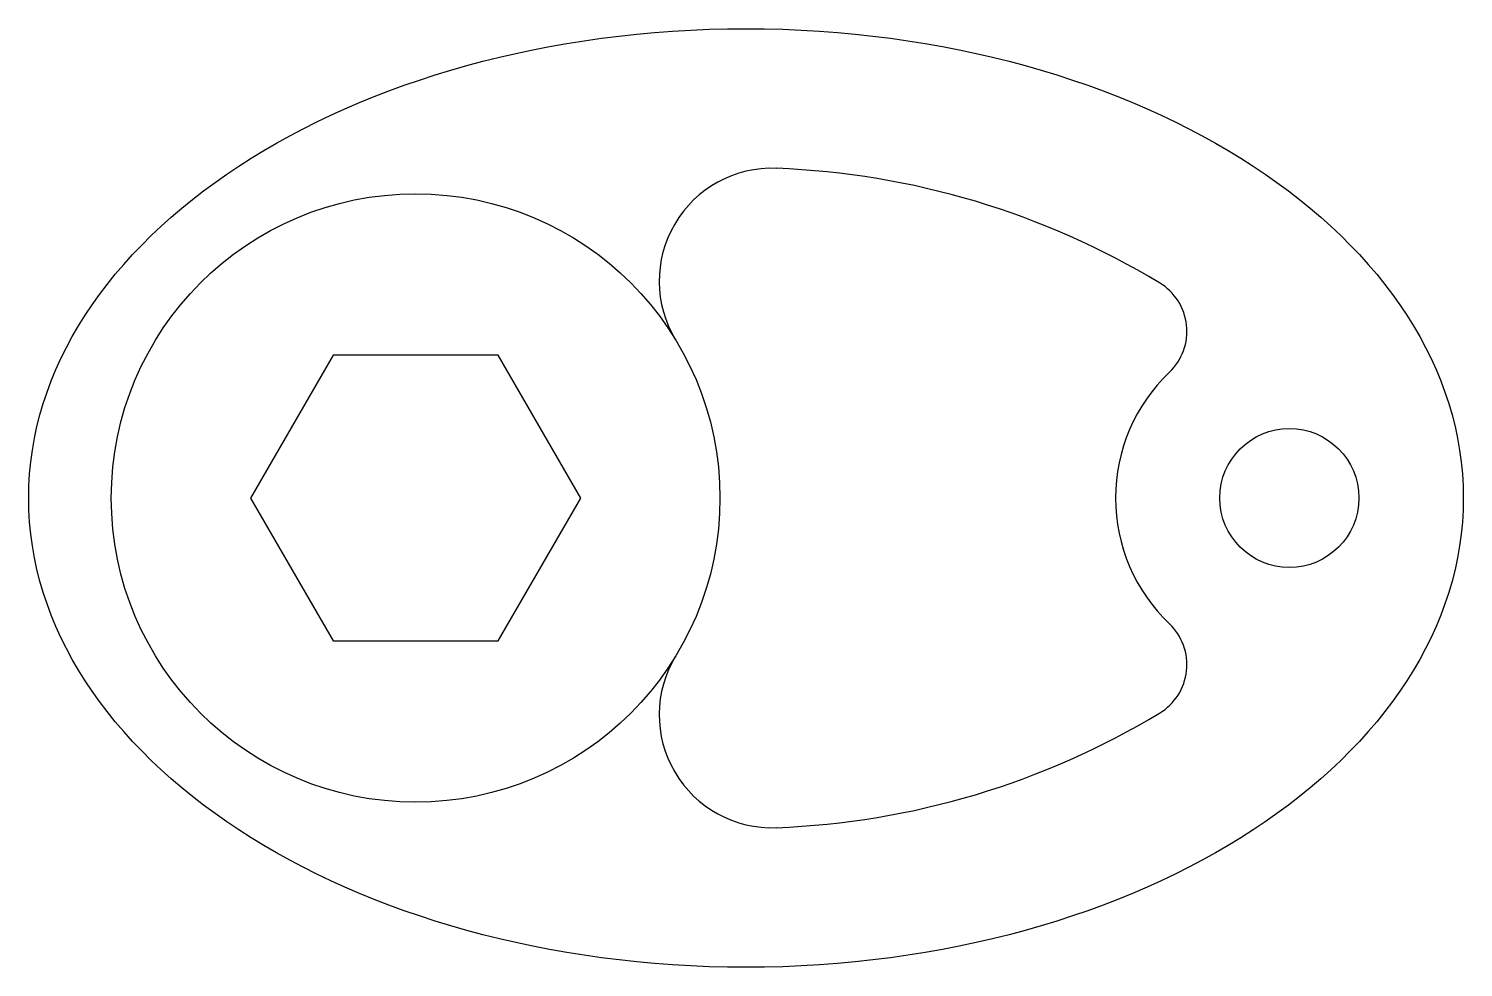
# Model space of a CAD drawing. Header units: metres. Extents: x 50 to 215, y 46 to 154.
import ezdxf

# ---------------------------------------------------------------- set-up
doc = ezdxf.new("R2010")
doc.units = ezdxf.units.M

msp = doc.modelspace()

# ---------------------------------------------------------------- linework, layer by layer
msp.add_lwpolyline([(85, 116.45), (75.5, 100), (85, 83.55), (104, 83.55), (113.5, 100), (104, 116.45)], close=True)
for centre, radius in [((94.5, 100), 35), ((195, 100), 8)]:
    msp.add_circle(centre, radius)
for centre, radius, start, end in [((135.51, 124.94), 13, 87.816, 211.308), ((132.5, 46), 92, 58.8603, 87.816), ((176.71, 119.18), 6.5, 313.6323, 58.8603), ((195, 100), 20, 133.6323, 226.3677), ((176.71, 80.82), 6.5, 301.1397, 46.3677), ((135.51, 75.06), 13, 148.692, 272.184), ((132.5, 154), 92, 272.184, 301.1397)]:
    msp.add_arc(centre, radius, start, end)
msp.add_ellipse((132.5, 100), major_axis=(-82.5, 0), ratio=0.654545)

doc.saveas('drawing.dxf')
